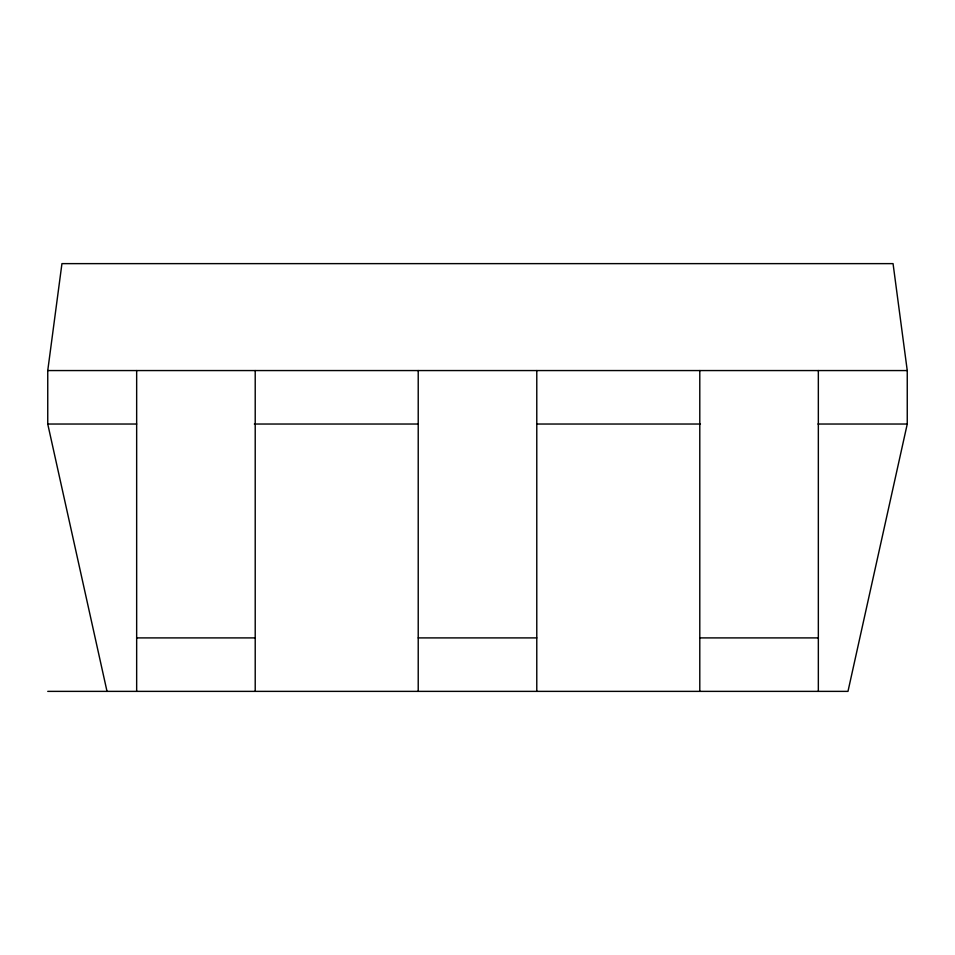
<?xml version="1.0" encoding="UTF-8"?>
<svg xmlns="http://www.w3.org/2000/svg" width="955" height="955" viewBox="0 0 955 955"><rect width="100%" height="100%" fill="white"/><g stroke="black" fill="none" stroke-linecap="round" stroke-linejoin="round"><path stroke-width="1.43" d="M107.02 691.372L47.75 424.032L47.75 370.564L61.944 263.628L893.056 263.628L907.25 370.564L907.25 424.032L847.98 691.372L47.75 691.372M47.75 370.564L907.25 370.564M47.75 424.032L136.661 424.032M254.352 424.032L418.218 424.032M536.782 424.032L700.445 424.032M817.981 424.032L907.25 424.032M136.661 637.904L255.212 637.904M418.218 637.904L536.782 637.904M699.788 637.904L818.34 637.904M818.34 370.564L818.34 691.372M699.788 370.564L699.788 691.372M536.782 370.564L536.782 691.372M418.218 370.564L418.218 691.372M255.212 370.564L255.212 691.372M136.661 370.564L136.661 691.372"/></g></svg>
